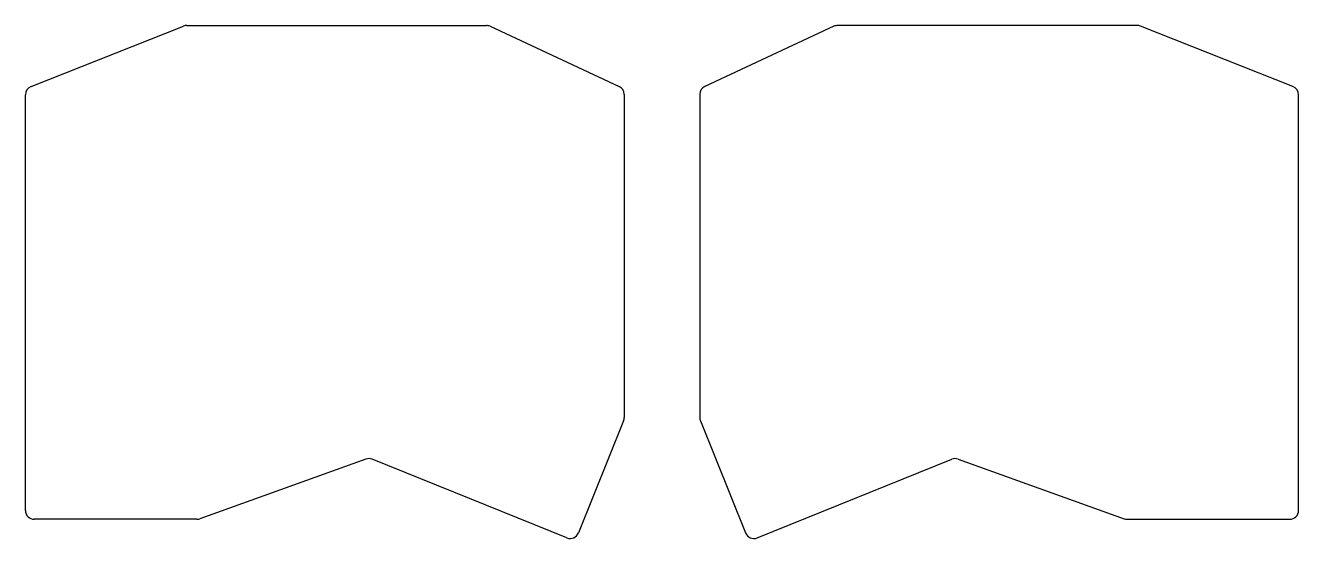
# Model space of a CAD drawing. Header units: millimetres. Extents: x 69 to 357, y -195 to -79.
import ezdxf

# ---------------------------------------------------------------- set-up
doc = ezdxf.new("R2010")
doc.units = ezdxf.units.MM

msp = doc.modelspace()

# ---------------------------------------------------------------- linework, layer by layer
for p, q in [((70.74, -92.77), (105.22, -79.13)), ((105.96, -78.99), (173.65, -78.99)), ((174.49, -79.17), (203.67, -92.74)), ((252.21, -79.17), (223.03, -92.74)), ((320.74, -78.99), (253.05, -78.99)), ((355.96, -92.77), (321.48, -79.13)), ((69.47, -188.53), (69.47, -94.63)), ((204.82, -94.55), (204.82, -167.56)), ((221.88, -94.55), (221.88, -167.56)), ((357.23, -188.53), (357.23, -94.63)), ((204.68, -168.31), (194.47, -193.62)), ((222.02, -168.31), (232.23, -193.62)), ((146.43, -176.95), (108.9, -190.41)), ((191.86, -194.73), (147.85, -176.97)), ((234.84, -194.73), (278.85, -176.97)), ((280.27, -176.95), (317.8, -190.41)), ((108.23, -190.53), (71.47, -190.53)), ((318.47, -190.53), (355.23, -190.53))]:
    msp.add_line(p, q)
for centre, start, end in [((105.96, -80.99), 90, 111.5925), ((173.65, -80.99), 65.0663, 90), ((253.05, -80.99), 90, 114.9337), ((320.74, -80.99), 68.4075, 90), ((71.47, -94.63), 111.5925, 180), ((202.82, -94.55), 0, 65.0663), ((223.88, -94.55), 114.9337, 180), ((355.23, -94.63), 0, 68.4075), ((202.82, -167.56), 338.0253, 0), ((223.88, -167.56), 180, 201.9747), ((147.1, -178.83), 68.0299, 109.7354), ((279.6, -178.83), 70.2646, 111.9701), ((71.47, -188.53), 180, 270), ((355.23, -188.53), 270, 0), ((108.23, -188.53), 270, 289.7354), ((318.47, -188.53), 250.2646, 270), ((192.61, -192.87), 248.0299, 338.0253), ((234.09, -192.87), 201.9747, 291.9701)]:
    msp.add_arc(centre, 2, start, end)

doc.saveas('drawing.dxf')
